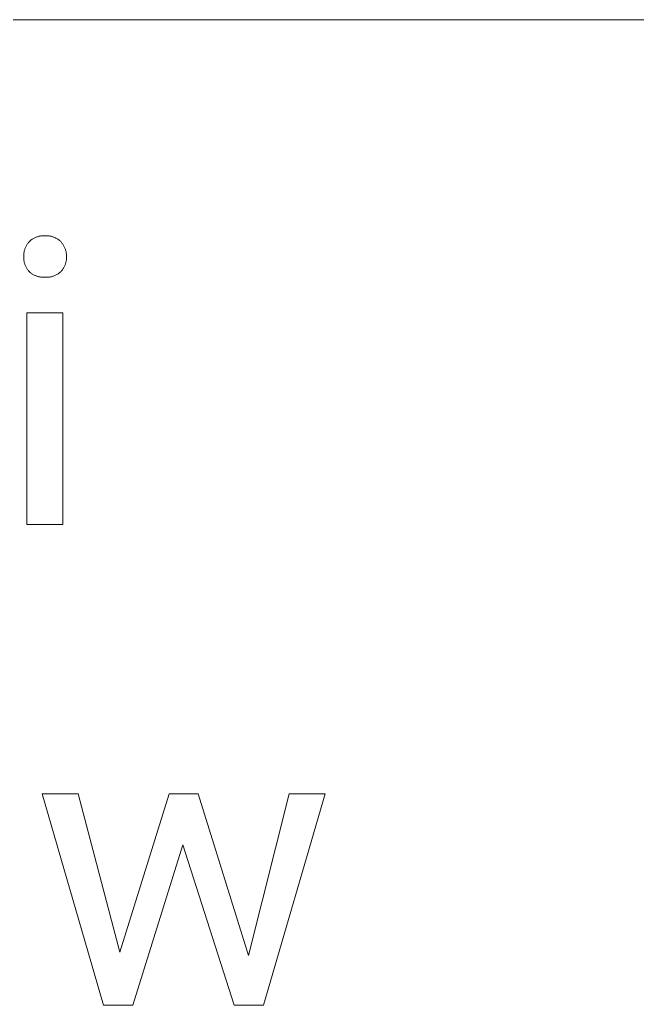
# Model space of a CAD drawing. Header units: millimetres. Extents: x 0 to 4030, y 0 to 2816.
# Drawn here: x 3416.7 to 3499.5, y 318.5 to 450.5 of the extents above; entities that cross this region are included whole.
import ezdxf

# ---------------------------------------------------------------- set-up
doc = ezdxf.new("R2010")
doc.units = ezdxf.units.MM
doc.header["$MEASUREMENT"] = 0
doc.layers.add('Domyślny', color=7, linetype='Continuous', true_color=0x000000)

msp = doc.modelspace()

# ---------------------------------------------------------------- linework, layer by layer
at = {"layer": 'Domyślny', "color": 18, "lineweight": 15, "true_color": 0x000000}
for p, q in [((4026.42, 450.53), (2507.18, 450.53)), ((3418.52, 421.23), (3418.6, 421.27)), ((3418.6, 421.27), (3418.69, 421.32)), ((3418.69, 421.32), (3418.77, 421.36)), ((3418.77, 421.36), (3418.86, 421.39)), ((3418.86, 421.39), (3418.95, 421.43)), ((3418.95, 421.43), (3419.04, 421.46)), ((3419.04, 421.46), (3419.13, 421.48)), ((3419.13, 421.48), (3419.22, 421.51)), ((3419.22, 421.51), (3419.31, 421.53)), ((3419.31, 421.53), (3419.41, 421.55)), ((3419.41, 421.55), (3419.5, 421.56)), ((3419.5, 421.56), (3419.59, 421.57)), ((3419.59, 421.57), (3419.69, 421.58)), ((3419.69, 421.58), (3419.78, 421.59)), ((3419.78, 421.59), (3419.88, 421.59)), ((3419.88, 421.59), (3419.97, 421.59)), ((3419.97, 421.59), (3420.07, 421.58)), ((3420.07, 421.58), (3420.16, 421.59)), ((3420.16, 421.59), (3420.26, 421.59)), ((3420.26, 421.59), (3420.35, 421.59)), ((3420.35, 421.59), (3420.45, 421.58)), ((3420.45, 421.58), (3420.54, 421.57)), ((3420.54, 421.57), (3420.63, 421.56)), ((3420.63, 421.56), (3420.73, 421.55)), ((3420.73, 421.55), (3420.82, 421.53)), ((3420.82, 421.53), (3420.91, 421.51)), ((3420.91, 421.51), (3421, 421.48)), ((3421, 421.48), (3421.09, 421.45)), ((3421.09, 421.45), (3421.18, 421.42)), ((3421.18, 421.42), (3421.27, 421.39)), ((3421.27, 421.39), (3421.36, 421.35)), ((3421.36, 421.35), (3421.45, 421.31)), ((3421.45, 421.31), (3421.53, 421.27)), ((3421.53, 421.27), (3421.61, 421.23)), ((3417.41, 419.93), (3417.45, 420.02)), ((3417.45, 420.02), (3417.49, 420.11)), ((3417.49, 420.11), (3417.54, 420.2)), ((3417.54, 420.2), (3417.58, 420.29)), ((3417.58, 420.29), (3417.63, 420.37)), ((3417.63, 420.37), (3417.68, 420.45)), ((3417.68, 420.45), (3417.74, 420.53)), ((3417.74, 420.53), (3417.8, 420.61)), ((3417.8, 420.61), (3417.86, 420.69)), ((3417.86, 420.69), (3417.92, 420.77)), ((3417.92, 420.77), (3417.99, 420.83)), ((3417.99, 420.83), (3418.06, 420.9)), ((3418.06, 420.9), (3418.13, 420.96)), ((3418.13, 420.96), (3418.2, 421.02)), ((3418.2, 421.02), (3418.28, 421.07)), ((3418.28, 421.07), (3418.36, 421.13)), ((3418.36, 421.13), (3418.44, 421.18)), ((3418.44, 421.18), (3418.52, 421.23)), ((3421.61, 421.23), (3421.7, 421.18)), ((3421.7, 421.18), (3421.78, 421.13)), ((3421.78, 421.13), (3421.85, 421.07)), ((3421.85, 421.07), (3421.93, 421.02)), ((3421.93, 421.02), (3422, 420.96)), ((3422, 420.96), (3422.08, 420.9)), ((3422.08, 420.9), (3422.15, 420.83)), ((3422.15, 420.83), (3422.21, 420.77)), ((3422.21, 420.77), (3422.28, 420.69)), ((3422.28, 420.69), (3422.34, 420.61)), ((3422.34, 420.61), (3422.4, 420.54)), ((3422.4, 420.54), (3422.46, 420.46)), ((3422.46, 420.46), (3422.51, 420.37)), ((3422.51, 420.37), (3422.56, 420.29)), ((3422.56, 420.29), (3422.61, 420.2)), ((3422.61, 420.2), (3422.65, 420.11)), ((3422.65, 420.11), (3422.7, 420.03)), ((3422.7, 420.03), (3422.74, 419.94)), ((3417.21, 418.98), (3417.22, 419.07)), ((3417.21, 418.88), (3417.21, 418.98)), ((3417.21, 418.78), (3417.21, 418.88)), ((3417.21, 418.68), (3417.21, 418.78)), ((3417.21, 418.58), (3417.21, 418.68)), ((3417.22, 419.17), (3417.24, 419.27)), ((3417.22, 419.07), (3417.22, 419.17)), ((3417.24, 419.27), (3417.25, 419.37)), ((3417.25, 419.37), (3417.27, 419.46)), ((3417.27, 419.46), (3417.29, 419.56)), ((3417.29, 419.56), (3417.32, 419.65)), ((3417.32, 419.65), (3417.35, 419.75)), ((3417.35, 419.75), (3417.38, 419.84)), ((3417.38, 419.84), (3417.41, 419.93)), ((3422.74, 419.94), (3422.77, 419.84)), ((3422.77, 419.84), (3422.8, 419.75)), ((3422.8, 419.75), (3422.83, 419.66)), ((3422.83, 419.66), (3422.86, 419.56)), ((3422.86, 419.56), (3422.88, 419.47)), ((3422.88, 419.47), (3422.9, 419.37)), ((3422.9, 419.37), (3422.92, 419.27)), ((3422.92, 419.27), (3422.93, 419.17)), ((3422.93, 419.17), (3422.94, 419.08)), ((3422.94, 419.08), (3422.95, 418.98)), ((3422.95, 418.98), (3422.95, 418.88)), ((3422.95, 418.88), (3422.95, 418.78)), ((3422.95, 418.78), (3422.95, 418.69)), ((3422.95, 418.69), (3422.95, 418.59)), ((3417.21, 418.49), (3417.21, 418.58)), ((3417.22, 418.39), (3417.21, 418.49)), ((3417.23, 418.29), (3417.22, 418.39)), ((3417.25, 418.2), (3417.23, 418.29)), ((3417.27, 418.1), (3417.25, 418.2)), ((3417.29, 418.01), (3417.27, 418.1)), ((3417.32, 417.91), (3417.29, 418.01)), ((3417.34, 417.82), (3417.32, 417.91)), ((3417.38, 417.73), (3417.34, 417.82)), ((3417.41, 417.63), (3417.38, 417.73)), ((3417.45, 417.54), (3417.41, 417.63)), ((3417.49, 417.46), (3417.45, 417.54)), ((3417.53, 417.37), (3417.49, 417.46)), ((3417.58, 417.28), (3417.53, 417.37)), ((3422.6, 417.34), (3422.55, 417.26)), ((3422.64, 417.42), (3422.6, 417.34)), ((3422.68, 417.51), (3422.64, 417.42)), ((3422.72, 417.59), (3422.68, 417.51)), ((3422.76, 417.68), (3422.72, 417.59)), ((3422.79, 417.77), (3422.76, 417.68)), ((3422.82, 417.85), (3422.79, 417.77)), ((3422.85, 417.94), (3422.82, 417.85)), ((3422.87, 418.04), (3422.85, 417.94)), ((3422.89, 418.13), (3422.87, 418.04)), ((3422.91, 418.22), (3422.89, 418.13)), ((3422.93, 418.31), (3422.91, 418.22)), ((3422.94, 418.4), (3422.93, 418.31)), ((3422.95, 418.5), (3422.94, 418.4)), ((3422.95, 418.59), (3422.95, 418.5)), ((3417.63, 417.2), (3417.58, 417.28)), ((3417.68, 417.12), (3417.63, 417.2)), ((3417.74, 417.04), (3417.68, 417.12)), ((3417.8, 416.96), (3417.74, 417.04)), ((3417.86, 416.88), (3417.8, 416.96)), ((3417.92, 416.81), (3417.86, 416.88)), ((3417.99, 416.74), (3417.92, 416.81)), ((3418.06, 416.68), (3417.99, 416.74)), ((3418.13, 416.62), (3418.06, 416.68)), ((3418.21, 416.56), (3418.13, 416.62)), ((3418.28, 416.51), (3418.21, 416.56)), ((3418.36, 416.46), (3418.28, 416.51)), ((3418.44, 416.41), (3418.36, 416.46)), ((3418.52, 416.36), (3418.44, 416.41)), ((3418.61, 416.32), (3418.52, 416.36)), ((3418.69, 416.28), (3418.61, 416.32)), ((3418.78, 416.24), (3418.69, 416.28)), ((3418.87, 416.2), (3418.78, 416.24)), ((3418.95, 416.17), (3418.87, 416.2)), ((3419.04, 416.14), (3418.95, 416.17)), ((3419.13, 416.12), (3419.04, 416.14)), ((3419.23, 416.09), (3419.13, 416.12)), ((3419.32, 416.07), (3419.23, 416.09)), ((3419.41, 416.06), (3419.32, 416.07)), ((3419.5, 416.04), (3419.41, 416.06)), ((3419.6, 416.03), (3419.5, 416.04)), ((3419.69, 416.03), (3419.6, 416.03)), ((3419.78, 416.02), (3419.69, 416.03)), ((3419.88, 416.02), (3419.78, 416.02)), ((3419.97, 416.02), (3419.88, 416.02)), ((3420.07, 416.03), (3419.97, 416.02)), ((3420.16, 416.02), (3420.07, 416.03)), ((3420.26, 416.02), (3420.16, 416.02)), ((3420.36, 416.02), (3420.26, 416.02)), ((3420.46, 416.03), (3420.36, 416.02)), ((3420.56, 416.04), (3420.46, 416.03)), ((3420.65, 416.05), (3420.56, 416.04)), ((3420.75, 416.06), (3420.65, 416.05)), ((3420.85, 416.08), (3420.75, 416.06)), ((3420.94, 416.1), (3420.85, 416.08)), ((3421.04, 416.13), (3420.94, 416.1)), ((3421.13, 416.16), (3421.04, 416.13)), ((3421.22, 416.19), (3421.13, 416.16)), ((3421.31, 416.22), (3421.22, 416.19)), ((3421.4, 416.26), (3421.31, 416.22)), ((3421.49, 416.3), (3421.4, 416.26)), ((3421.58, 416.35), (3421.49, 416.3)), ((3421.67, 416.4), (3421.58, 416.35)), ((3421.75, 416.45), (3421.67, 416.4)), ((3421.83, 416.5), (3421.75, 416.45)), ((3421.91, 416.56), (3421.83, 416.5)), ((3421.99, 416.61), (3421.91, 416.56)), ((3422.07, 416.68), (3421.99, 416.61)), ((3422.14, 416.74), (3422.07, 416.68)), ((3422.21, 416.81), (3422.14, 416.74)), ((3422.28, 416.88), (3422.21, 416.81)), ((3422.34, 416.95), (3422.28, 416.88)), ((3422.39, 417.02), (3422.34, 416.95)), ((3422.45, 417.1), (3422.39, 417.02)), ((3422.5, 417.18), (3422.45, 417.1)), ((3422.55, 417.26), (3422.5, 417.18)), ((3417.61, 382.89), (3417.61, 411.25)), ((3417.61, 411.25), (3422.46, 411.25)), ((3422.46, 411.25), (3422.46, 382.89)), ((3422.46, 382.89), (3417.61, 382.89)), ((3427.91, 318.48), (3419.67, 346.83)), ((3419.67, 346.83), (3424.5, 346.83)), ((3424.5, 346.83), (3430.08, 325.6)), ((3430.08, 325.6), (3436.69, 346.83)), ((3436.69, 346.83), (3440.59, 346.83)), ((3440.59, 346.83), (3447.33, 325.16)), ((3447.33, 325.16), (3452.78, 346.83)), ((3457.63, 346.83), (3449.37, 318.48)), ((3452.78, 346.83), (3457.63, 346.83)), ((3438.55, 339.98), (3431.84, 318.48)), ((3445.44, 318.48), (3438.55, 339.98)), ((3431.84, 318.48), (3427.91, 318.48)), ((3449.37, 318.48), (3445.44, 318.48))]:
    msp.add_line(p, q, dxfattribs=at)

doc.saveas('drawing.dxf')
